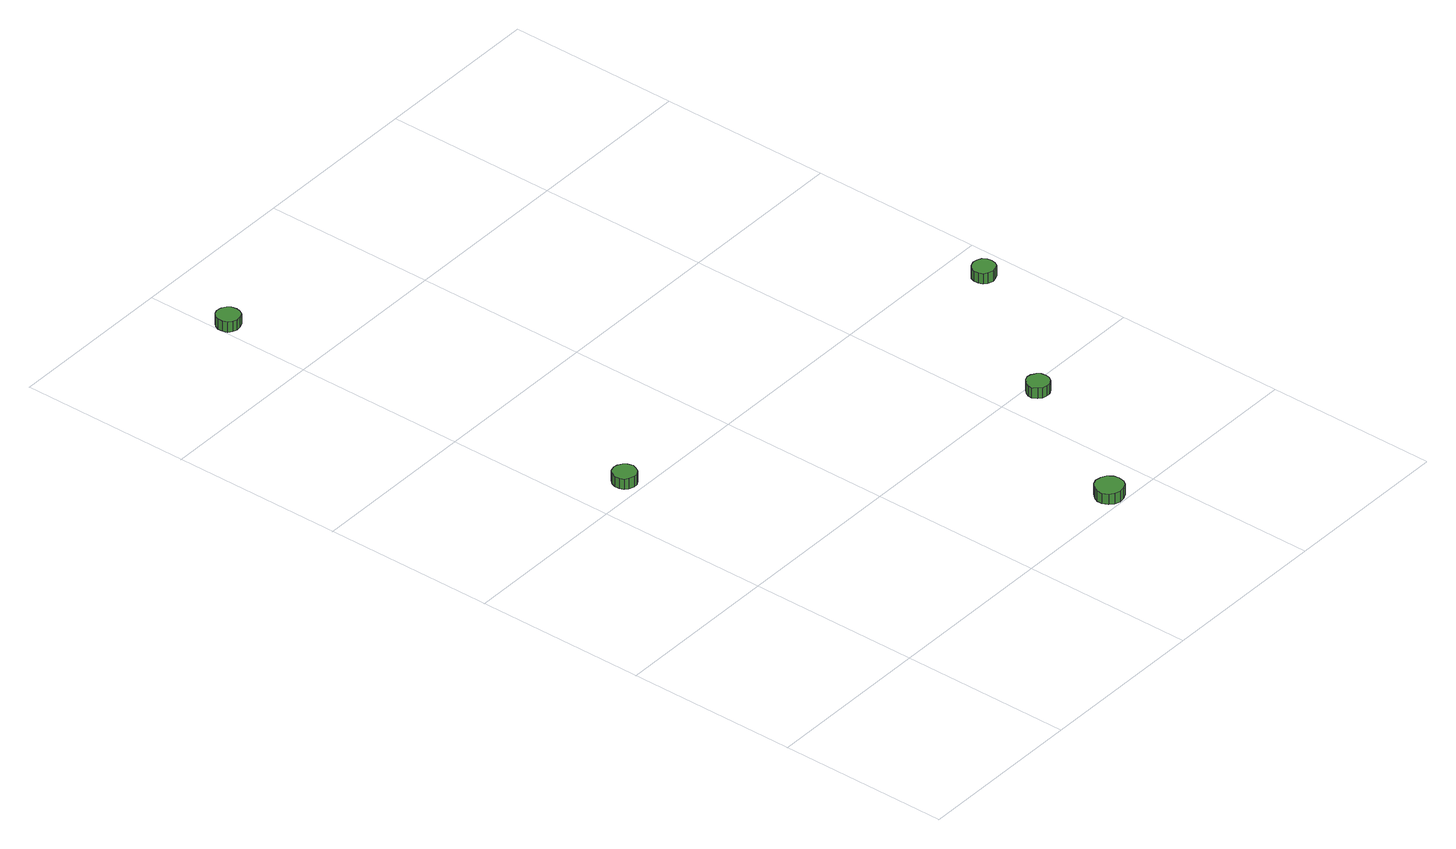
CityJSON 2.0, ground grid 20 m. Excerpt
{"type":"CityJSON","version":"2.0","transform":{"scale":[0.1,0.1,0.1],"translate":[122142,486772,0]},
"CityObjects":{
"tree1":{"type":"SolitaryVegetationObject","attributes":{"function":"something"},"geometry":[{"type":"MultiSurface","lod":"1","boundaries":[[[0,1,2,3,4,5,6,7,8,9,10,11,12,13,14]],[[15,16,17,18,19,20,21,22,23,24,25,26,27,28,29]],[[0,29,28,1]],[[1,28,27,2]],[[2,27,26,3]],[[3,26,25,4]],[[4,25,24,5]],[[5,24,23,6]],[[6,23,22,7]],[[7,22,21,8]],[[8,21,20,9]],[[9,20,19,10]],[[10,19,18,11]],[[11,18,17,12]],[[12,17,16,13]],[[13,16,15,14]],[[14,15,29,0]]]}]},
"tree2":{"type":"SolitaryVegetationObject","attributes":{"function":"something"},"geometry":[{"type":"MultiSurface","lod":"1","boundaries":[[[30,31,32,33,34,35,36,37,38,39,40,41,42,43,44]],[[45,46,47,48,49,50,51,52,53,54,55,56,57,58,59]],[[30,59,58,31]],[[31,58,57,32]],[[32,57,56,33]],[[33,56,55,34]],[[34,55,54,35]],[[35,54,53,36]],[[36,53,52,37]],[[37,52,51,38]],[[38,51,50,39]],[[39,50,49,40]],[[40,49,48,41]],[[41,48,47,42]],[[42,47,46,43]],[[43,46,45,44]],[[44,45,59,30]]]}]},
"tree3":{"type":"SolitaryVegetationObject","attributes":{"function":"something"},"geometry":[{"type":"MultiSurface","lod":"1","boundaries":[[[60,61,62,63,64,65,66,67,68,69,70,71,72,73,74]],[[75,76,77,78,79,80,81,82,83,84,85,86,87,88,89]],[[60,89,88,61]],[[61,88,87,62]],[[62,87,86,63]],[[63,86,85,64]],[[64,85,84,65]],[[65,84,83,66]],[[66,83,82,67]],[[67,82,81,68]],[[68,81,80,69]],[[69,80,79,70]],[[70,79,78,71]],[[71,78,77,72]],[[72,77,76,73]],[[73,76,75,74]],[[74,75,89,60]]]}]},
"tree4":{"type":"SolitaryVegetationObject","attributes":{"function":"something"},"geometry":[{"type":"MultiSurface","lod":"1","boundaries":[[[90,91,92,93,94,95,96,97,98,99,100,101,102,103,104]],[[105,106,107,108,109,110,111,112,113,114,115,116,117,118,119]],[[90,119,118,91]],[[91,118,117,92]],[[92,117,116,93]],[[93,116,115,94]],[[94,115,114,95]],[[95,114,113,96]],[[96,113,112,97]],[[97,112,111,98]],[[98,111,110,99]],[[99,110,109,100]],[[100,109,108,101]],[[101,108,107,102]],[[102,107,106,103]],[[103,106,105,104]],[[104,105,119,90]]]}]},
"tree5":{"type":"SolitaryVegetationObject","attributes":{"function":"something"},"geometry":[{"type":"MultiSurface","lod":"1","boundaries":[[[120,121,122,123,124,125,126,127,128,129,130,131,132,133,134]],[[135,136,137,138,139,140,141,142,143,144,145,146,147,148,149]],[[120,149,148,121]],[[121,148,147,122]],[[122,147,146,123]],[[123,146,145,124]],[[124,145,144,125]],[[125,144,143,126]],[[126,143,142,127]],[[127,142,141,128]],[[128,141,140,129]],[[129,140,139,130]],[[130,139,138,131]],[[131,138,137,132]],[[132,137,136,133]],[[133,136,135,134]],[[134,135,149,120]]]}]}
},
"vertices":[
[66,417,27],[64,423,27],[61,427,27],[56,430,27],[51,431,27],[45,429,27],[41,425,27],[39,420,27],[39,414,27],[41,409,27],[45,406,27],[51,404,27],[56,404,27],[61,407,27],[64,412,27],[64,412,14],[61,407,14],[56,404,14],[51,404,14],[45,406,14],[41,409,14],[39,414,14],[39,420,14],[41,425,14],[45,429,14],[51,431,14],[56,430,14],[61,427,14],[64,423,14],[66,417,14],
[27,909,23],[26,915,23],[23,919,23],[18,922,23],[12,923,23],[7,921,23],[3,917,23],[1,912,23],[1,907,23],[3,901,23],[7,898,23],[12,896,23],[18,897,23],[23,899,23],[26,904,23],[26,904,10],[23,899,10],[18,897,10],[12,896,10],[7,898,10],[3,901,10],[1,907,10],[1,912,10],[3,917,10],[7,921,10],[12,923,10],[18,922,10],[23,919,10],[26,915,10],[27,909,10],
[365,17,24],[364,23,24],[360,29,24],[354,32,24],[347,33,24],[341,31,24],[336,26,24],[333,20,24],[333,14,24],[336,7,24],[341,3,24],[347,1,24],[354,2,24],[360,5,24],[364,10,24],[364,10,11],[360,5,11],[354,2,11],[347,1,11],[341,3,11],[336,7,11],[333,14,11],[333,20,11],[336,26,11],[341,31,11],[347,33,11],[354,32,11],[360,29,11],[364,23,11],[365,17,11],
[457,188,24],[456,193,24],[453,197,24],[448,200,24],[443,201,24],[438,199,24],[434,195,24],[431,190,24],[431,185,24],[434,180,24],[438,176,24],[443,175,24],[448,175,24],[453,178,24],[456,182,24],[456,182,11],[453,178,11],[448,175,11],[443,175,11],[438,176,11],[434,180,11],[431,185,11],[431,190,11],[434,195,11],[438,199,11],[443,201,11],[448,200,11],[453,197,11],[456,193,11],[457,188,11],
[579,357,23],[578,362,23],[575,367,23],[570,369,23],[565,370,23],[559,368,23],[555,365,23],[553,360,23],[553,354,23],[555,349,23],[559,346,23],[565,344,23],[570,345,23],[575,347,23],[578,352,23],[578,352,10],[575,347,10],[570,345,10],[565,344,10],[559,346,10],[555,349,10],[553,354,10],[553,360,10],[555,365,10],[559,368,10],[565,370,10],[570,369,10],[575,367,10],[578,362,10],[579,357,10]
]}
